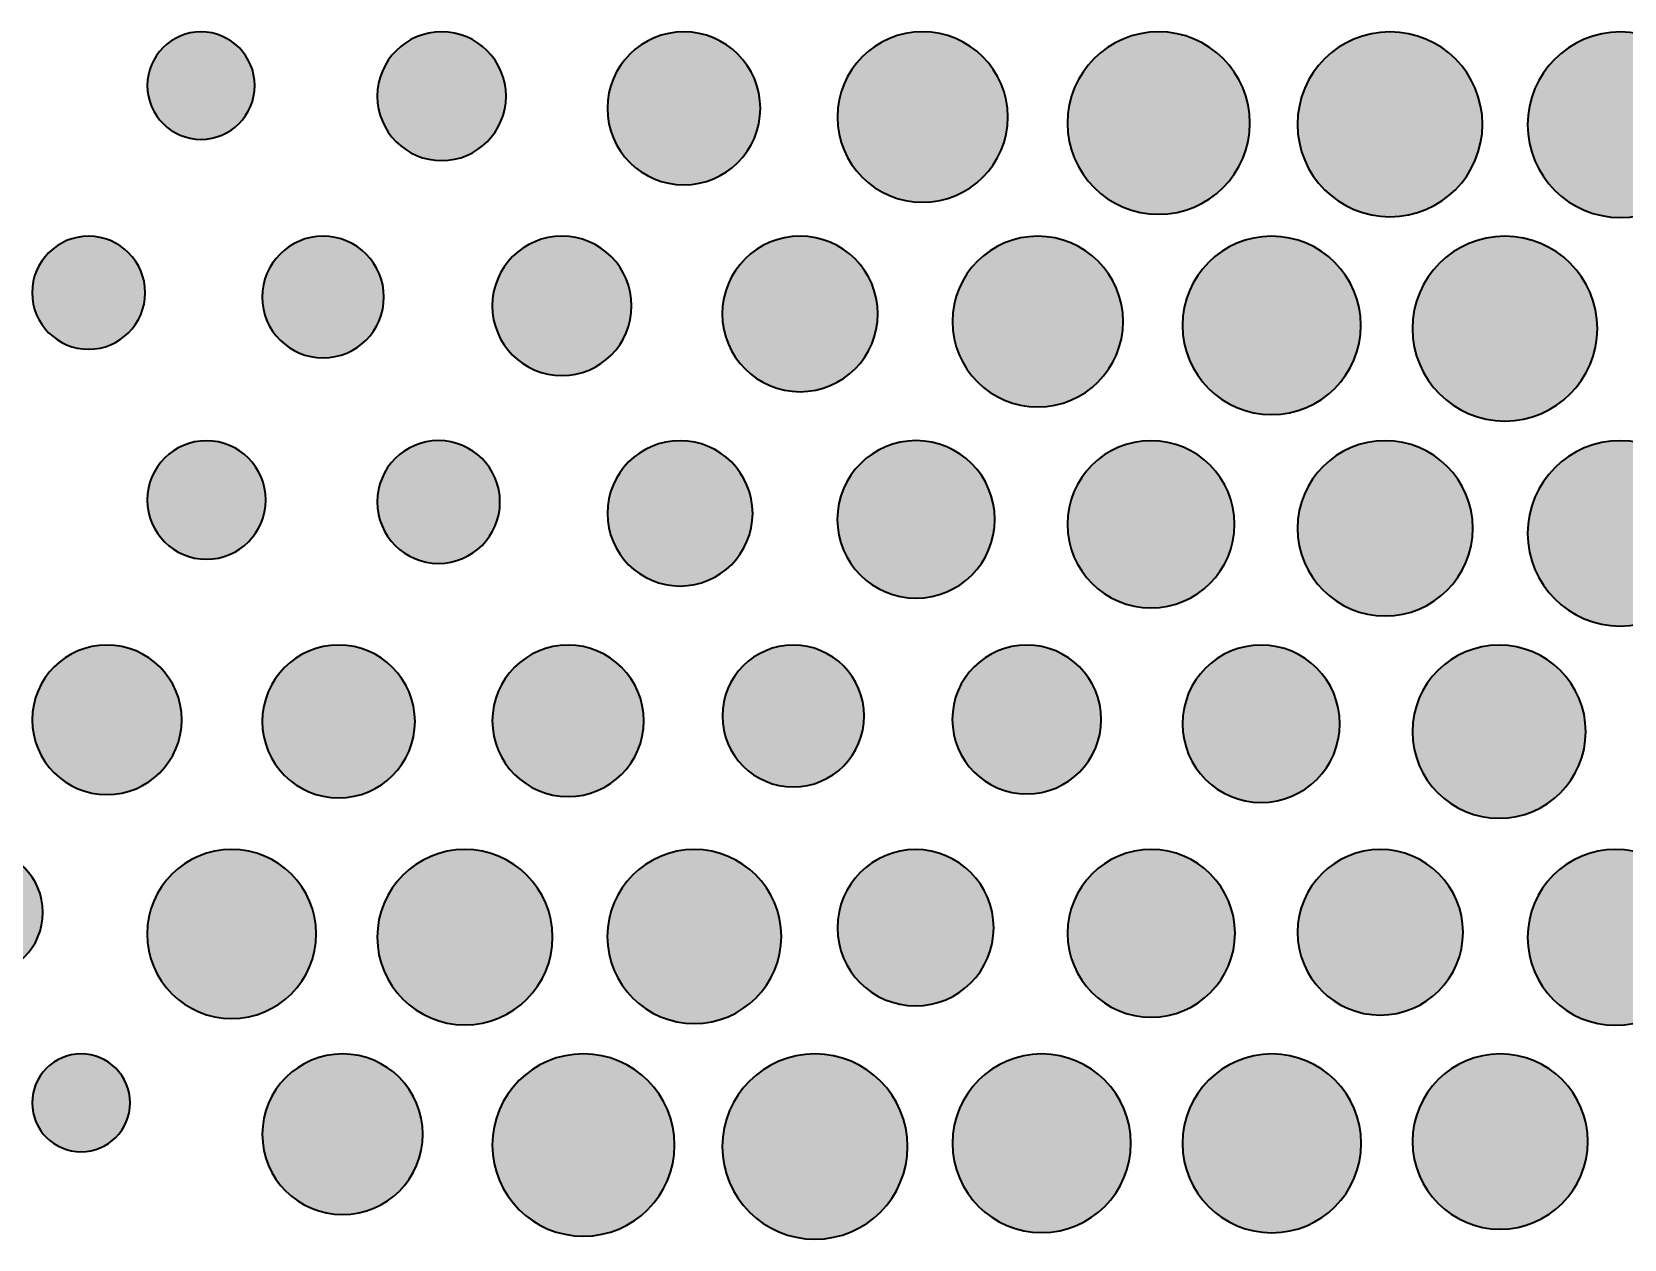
# Model space of a CAD drawing. Header units: inches. Extents: x 4.8 to 30.4, y 5.4 to 29.6.
# Drawn here: x 20.955 to 25.35, y 23.451 to 26.784 of the extents above; entities that cross this region are included whole.
import ezdxf

# ---------------------------------------------------------------- set-up
doc = ezdxf.new("R2010")
doc.units = ezdxf.units.IN
doc.header["$MEASUREMENT"] = 0
doc.layers.add('Layer 1', color=7, linetype='Continuous')

msp = doc.modelspace()

# ---------------------------------------------------------------- hatches: boundary and pattern name
at = {"layer": 'Layer 1'}
h = msp.add_hatch(color=7, dxfattribs=at)
h.dxf.hatch_style = 2
edge = h.paths.add_edge_path()
edge.add_spline(control_points=[(21.4222, 26.7843), (21.5041, 26.7843), (21.5706, 26.7179), (21.5706, 26.636), (21.5706, 26.5541), (21.5041, 26.4876), (21.4222, 26.4876), (21.3403, 26.4876), (21.2739, 26.5541), (21.2739, 26.636), (21.2739, 26.7179), (21.3403, 26.7843), (21.4222, 26.7843)], knot_values=[0, 0, 0, 0, 1, 1, 1, 2, 2, 2, 3, 3, 3, 4, 4, 4, 4], degree=3, periodic=1)
h = msp.add_hatch(color=7, dxfattribs=at)
h.dxf.hatch_style = 2
edge = h.paths.add_edge_path()
edge.add_spline(control_points=[(22.0865, 26.7844), (22.1846, 26.7844), (22.2641, 26.7048), (22.2641, 26.6067), (22.2641, 26.5086), (22.1846, 26.429), (22.0865, 26.429), (21.9884, 26.429), (21.9088, 26.5086), (21.9088, 26.6067), (21.9088, 26.7048), (21.9884, 26.7844), (22.0865, 26.7844)], knot_values=[0, 0, 0, 0, 1, 1, 1, 2, 2, 2, 3, 3, 3, 4, 4, 4, 4], degree=3, periodic=1)
h = msp.add_hatch(color=7, dxfattribs=at)
h.dxf.hatch_style = 2
edge = h.paths.add_edge_path()
edge.add_spline(control_points=[(22.755, 26.7844), (22.8716, 26.7844), (22.9662, 26.6899), (22.9662, 26.5732), (22.9662, 26.4565), (22.8716, 26.362), (22.755, 26.362), (22.6383, 26.362), (22.5438, 26.4565), (22.5438, 26.5732), (22.5438, 26.6899), (22.6383, 26.7844), (22.755, 26.7844)], knot_values=[0, 0, 0, 0, 1, 1, 1, 2, 2, 2, 3, 3, 3, 4, 4, 4, 4], degree=3, periodic=1)
h = msp.add_hatch(color=7, dxfattribs=at)
h.dxf.hatch_style = 2
edge = h.paths.add_edge_path()
edge.add_spline(control_points=[(23.414, 26.7845), (23.5439, 26.7845), (23.6493, 26.6791), (23.6493, 26.5492), (23.6493, 26.4193), (23.5439, 26.3139), (23.414, 26.3139), (23.284, 26.3139), (23.1787, 26.4193), (23.1787, 26.5492), (23.1787, 26.6791), (23.284, 26.7845), (23.414, 26.7845)], knot_values=[0, 0, 0, 0, 1, 1, 1, 2, 2, 2, 3, 3, 3, 4, 4, 4, 4], degree=3, periodic=1)
h = msp.add_hatch(color=7, dxfattribs=at)
h.dxf.hatch_style = 2
edge = h.paths.add_edge_path()
edge.add_spline(control_points=[(24.0656, 26.7844), (24.2046, 26.7844), (24.3173, 26.6717), (24.3173, 26.5326), (24.3173, 26.3935), (24.2046, 26.2808), (24.0656, 26.2808), (23.9265, 26.2808), (23.8138, 26.3935), (23.8138, 26.5326), (23.8138, 26.6717), (23.9265, 26.7844), (24.0656, 26.7844)], knot_values=[0, 0, 0, 0, 1, 1, 1, 2, 2, 2, 3, 3, 3, 4, 4, 4, 4], degree=3, periodic=1)
h = msp.add_hatch(color=7, dxfattribs=at)
h.dxf.hatch_style = 2
edge = h.paths.add_edge_path()
edge.add_spline(control_points=[(24.7041, 26.7844), (24.8451, 26.7844), (24.9594, 26.6701), (24.9594, 26.5291), (24.9594, 26.3881), (24.8451, 26.2738), (24.7041, 26.2738), (24.5631, 26.2738), (24.4487, 26.3881), (24.4487, 26.5291), (24.4487, 26.6701), (24.5631, 26.7844), (24.7041, 26.7844)], knot_values=[0, 0, 0, 0, 1, 1, 1, 2, 2, 2, 3, 3, 3, 4, 4, 4, 4], degree=3, periodic=1)
h = msp.add_hatch(color=7, dxfattribs=at)
h.dxf.hatch_style = 2
edge = h.paths.add_edge_path()
edge.add_spline(control_points=[(25.3402, 26.7844), (25.4817, 26.7844), (25.5965, 26.6696), (25.5965, 26.528), (25.5965, 26.3865), (25.4817, 26.2717), (25.3402, 26.2717), (25.1986, 26.2717), (25.0838, 26.3865), (25.0838, 26.528), (25.0838, 26.6696), (25.1986, 26.7844), (25.3402, 26.7844)], knot_values=[0, 0, 0, 0, 1, 1, 1, 2, 2, 2, 3, 3, 3, 4, 4, 4, 4], degree=3, periodic=1)
h = msp.add_hatch(color=7, dxfattribs=at)
h.dxf.hatch_style = 2
edge = h.paths.add_edge_path()
edge.add_spline(control_points=[(21.1121, 26.2202), (21.1983, 26.2202), (21.2682, 26.1503), (21.2682, 26.0641), (21.2682, 25.9779), (21.1983, 25.9081), (21.1121, 25.9081), (21.0259, 25.9081), (20.956, 25.9779), (20.956, 26.0641), (20.956, 26.1503), (21.0259, 26.2202), (21.1121, 26.2202)], knot_values=[0, 0, 0, 0, 1, 1, 1, 2, 2, 2, 3, 3, 3, 4, 4, 4, 4], degree=3, periodic=1)
h = msp.add_hatch(color=7, dxfattribs=at)
h.dxf.hatch_style = 2
edge = h.paths.add_edge_path()
edge.add_spline(control_points=[(21.7591, 26.2201), (21.8518, 26.2201), (21.9271, 26.1449), (21.9271, 26.0521), (21.9271, 25.9594), (21.8518, 25.8842), (21.7591, 25.8842), (21.6663, 25.8842), (21.5912, 25.9594), (21.5912, 26.0521), (21.5912, 26.1449), (21.6663, 26.2201), (21.7591, 26.2201)], knot_values=[0, 0, 0, 0, 1, 1, 1, 2, 2, 2, 3, 3, 3, 4, 4, 4, 4], degree=3, periodic=1)
h = msp.add_hatch(color=7, dxfattribs=at)
h.dxf.hatch_style = 2
edge = h.paths.add_edge_path()
edge.add_spline(control_points=[(22.4185, 26.2202), (22.5247, 26.2202), (22.6109, 26.134), (22.6109, 26.0278), (22.6109, 25.9216), (22.5247, 25.8354), (22.4185, 25.8354), (22.3122, 25.8354), (22.2261, 25.9216), (22.2261, 26.0278), (22.2261, 26.134), (22.3122, 26.2202), (22.4185, 26.2202)], knot_values=[0, 0, 0, 0, 1, 1, 1, 2, 2, 2, 3, 3, 3, 4, 4, 4, 4], degree=3, periodic=1)
h = msp.add_hatch(color=7, dxfattribs=at)
h.dxf.hatch_style = 2
edge = h.paths.add_edge_path()
edge.add_spline(control_points=[(23.0757, 26.2202), (23.1942, 26.2202), (23.2904, 26.1241), (23.2904, 26.0056), (23.2904, 25.887), (23.1942, 25.7909), (23.0757, 25.7909), (22.9572, 25.7909), (22.861, 25.887), (22.861, 26.0056), (22.861, 26.1241), (22.9572, 26.2202), (23.0757, 26.2202)], knot_values=[0, 0, 0, 0, 1, 1, 1, 2, 2, 2, 3, 3, 3, 4, 4, 4, 4], degree=3, periodic=1)
h = msp.add_hatch(color=7, dxfattribs=at)
h.dxf.hatch_style = 2
edge = h.paths.add_edge_path()
edge.add_spline(control_points=[(23.7318, 26.22), (23.862, 26.22), (23.9675, 26.1145), (23.9675, 25.9844), (23.9675, 25.8543), (23.862, 25.7488), (23.7318, 25.7488), (23.6017, 25.7488), (23.4962, 25.8543), (23.4962, 25.9844), (23.4962, 26.1145), (23.6017, 26.22), (23.7318, 26.22)], knot_values=[0, 0, 0, 0, 1, 1, 1, 2, 2, 2, 3, 3, 3, 4, 4, 4, 4], degree=3, periodic=1)
h = msp.add_hatch(color=7, dxfattribs=at)
h.dxf.hatch_style = 2
edge = h.paths.add_edge_path()
edge.add_spline(control_points=[(24.3774, 26.2201), (24.5134, 26.2201), (24.6237, 26.1098), (24.6237, 25.9738), (24.6237, 25.8378), (24.5134, 25.7275), (24.3774, 25.7275), (24.2414, 25.7275), (24.1312, 25.8378), (24.1312, 25.9738), (24.1312, 26.1098), (24.2414, 26.2201), (24.3774, 26.2201)], knot_values=[0, 0, 0, 0, 1, 1, 1, 2, 2, 2, 3, 3, 3, 4, 4, 4, 4], degree=3, periodic=1)
h = msp.add_hatch(color=7, dxfattribs=at)
h.dxf.hatch_style = 2
edge = h.paths.add_edge_path()
edge.add_spline(control_points=[(25.0212, 26.2202), (25.1622, 26.2202), (25.2765, 26.106), (25.2765, 25.965), (25.2765, 25.8241), (25.1622, 25.7098), (25.0212, 25.7098), (24.8803, 25.7098), (24.766, 25.8241), (24.766, 25.965), (24.766, 26.106), (24.8803, 26.2202), (25.0212, 26.2202)], knot_values=[0, 0, 0, 0, 1, 1, 1, 2, 2, 2, 3, 3, 3, 4, 4, 4, 4], degree=3, periodic=1)
h = msp.add_hatch(color=7, dxfattribs=at)
h.dxf.hatch_style = 2
edge = h.paths.add_edge_path()
edge.add_spline(control_points=[(21.4374, 25.6555), (21.5277, 25.6555), (21.601, 25.5823), (21.601, 25.4919), (21.601, 25.4016), (21.5277, 25.3283), (21.4374, 25.3283), (21.3471, 25.3283), (21.2737, 25.4016), (21.2737, 25.4919), (21.2737, 25.5823), (21.3471, 25.6555), (21.4374, 25.6555)], knot_values=[0, 0, 0, 0, 1, 1, 1, 2, 2, 2, 3, 3, 3, 4, 4, 4, 4], degree=3, periodic=1)
h = msp.add_hatch(color=7, dxfattribs=at)
h.dxf.hatch_style = 2
edge = h.paths.add_edge_path()
edge.add_spline(control_points=[(22.078, 25.6558), (22.1717, 25.6558), (22.2475, 25.5799), (22.2475, 25.4863), (22.2475, 25.3927), (22.1717, 25.3168), (22.078, 25.3168), (21.9844, 25.3168), (21.9085, 25.3927), (21.9085, 25.4863), (21.9085, 25.5799), (21.9844, 25.6558), (22.078, 25.6558)], knot_values=[0, 0, 0, 0, 1, 1, 1, 2, 2, 2, 3, 3, 3, 4, 4, 4, 4], degree=3, periodic=1)
h = msp.add_hatch(color=7, dxfattribs=at)
h.dxf.hatch_style = 2
edge = h.paths.add_edge_path()
edge.add_spline(control_points=[(22.7445, 25.6555), (22.8552, 25.6555), (22.945, 25.5657), (22.945, 25.4549), (22.945, 25.3441), (22.8552, 25.2543), (22.7445, 25.2543), (22.6337, 25.2543), (22.5438, 25.3441), (22.5438, 25.4549), (22.5438, 25.5657), (22.6337, 25.6555), (22.7445, 25.6555)], knot_values=[0, 0, 0, 0, 1, 1, 1, 2, 2, 2, 3, 3, 3, 4, 4, 4, 4], degree=3, periodic=1)
h = msp.add_hatch(color=7, dxfattribs=at)
h.dxf.hatch_style = 2
edge = h.paths.add_edge_path()
edge.add_spline(control_points=[(23.396, 25.6558), (23.5161, 25.6558), (23.6134, 25.5584), (23.6134, 25.4383), (23.6134, 25.3182), (23.5161, 25.2208), (23.396, 25.2208), (23.2759, 25.2208), (23.1785, 25.3182), (23.1785, 25.4383), (23.1785, 25.5584), (23.2759, 25.6558), (23.396, 25.6558)], knot_values=[0, 0, 0, 0, 1, 1, 1, 2, 2, 2, 3, 3, 3, 4, 4, 4, 4], degree=3, periodic=1)
h = msp.add_hatch(color=7, dxfattribs=at)
h.dxf.hatch_style = 2
edge = h.paths.add_edge_path()
edge.add_spline(control_points=[(24.0444, 25.6556), (24.1718, 25.6556), (24.2751, 25.5523), (24.2751, 25.4249), (24.2751, 25.2975), (24.1718, 25.1942), (24.0444, 25.1942), (23.917, 25.1942), (23.8137, 25.2975), (23.8137, 25.4249), (23.8137, 25.5523), (23.917, 25.6556), (24.0444, 25.6556)], knot_values=[0, 0, 0, 0, 1, 1, 1, 2, 2, 2, 3, 3, 3, 4, 4, 4, 4], degree=3, periodic=1)
h = msp.add_hatch(color=7, dxfattribs=at)
h.dxf.hatch_style = 2
edge = h.paths.add_edge_path()
edge.add_spline(control_points=[(24.6907, 25.6556), (24.8244, 25.6556), (24.9327, 25.5473), (24.9327, 25.4136), (24.9327, 25.28), (24.8244, 25.1716), (24.6907, 25.1716), (24.5571, 25.1716), (24.4487, 25.28), (24.4487, 25.4136), (24.4487, 25.5473), (24.5571, 25.6556), (24.6907, 25.6556)], knot_values=[0, 0, 0, 0, 1, 1, 1, 2, 2, 2, 3, 3, 3, 4, 4, 4, 4], degree=3, periodic=1)
h = msp.add_hatch(color=7, dxfattribs=at)
h.dxf.hatch_style = 2
edge = h.paths.add_edge_path()
edge.add_spline(control_points=[(25.3398, 25.6555), (25.4812, 25.6555), (25.5958, 25.5409), (25.5958, 25.3995), (25.5958, 25.2581), (25.4812, 25.1435), (25.3398, 25.1435), (25.1984, 25.1435), (25.0838, 25.2581), (25.0838, 25.3995), (25.0838, 25.5409), (25.1984, 25.6555), (25.3398, 25.6555)], knot_values=[0, 0, 0, 0, 1, 1, 1, 2, 2, 2, 3, 3, 3, 4, 4, 4, 4], degree=3, periodic=1)
h = msp.add_hatch(color=7, dxfattribs=at)
h.dxf.hatch_style = 2
edge = h.paths.add_edge_path()
edge.add_spline(control_points=[(21.1625, 25.0912), (21.2766, 25.0912), (21.369, 24.9988), (21.369, 24.8848), (21.369, 24.7708), (21.2766, 24.6784), (21.1625, 24.6784), (21.0486, 24.6784), (20.9562, 24.7708), (20.9562, 24.8848), (20.9562, 24.9988), (21.0486, 25.0912), (21.1625, 25.0912)], knot_values=[0, 0, 0, 0, 1, 1, 1, 2, 2, 2, 3, 3, 3, 4, 4, 4, 4], degree=3, periodic=1)
h = msp.add_hatch(color=7, dxfattribs=at)
h.dxf.hatch_style = 2
edge = h.paths.add_edge_path()
edge.add_spline(control_points=[(21.8021, 25.0911), (21.9186, 25.0911), (22.013, 24.9967), (22.013, 24.8802), (22.013, 24.7637), (21.9186, 24.6693), (21.8021, 24.6693), (21.6857, 24.6693), (21.5913, 24.7637), (21.5913, 24.8802), (21.5913, 24.9967), (21.6857, 25.0911), (21.8021, 25.0911)], knot_values=[0, 0, 0, 0, 1, 1, 1, 2, 2, 2, 3, 3, 3, 4, 4, 4, 4], degree=3, periodic=1)
h = msp.add_hatch(color=7, dxfattribs=at)
h.dxf.hatch_style = 2
edge = h.paths.add_edge_path()
edge.add_spline(control_points=[(22.4354, 25.0911), (22.5509, 25.0911), (22.6445, 24.9975), (22.6445, 24.882), (22.6445, 24.7665), (22.5509, 24.6728), (22.4354, 24.6728), (22.3199, 24.6728), (22.2262, 24.7665), (22.2262, 24.882), (22.2262, 24.9975), (22.3199, 25.0911), (22.4354, 25.0911)], knot_values=[0, 0, 0, 0, 1, 1, 1, 2, 2, 2, 3, 3, 3, 4, 4, 4, 4], degree=3, periodic=1)
h = msp.add_hatch(color=7, dxfattribs=at)
h.dxf.hatch_style = 2
edge = h.paths.add_edge_path()
edge.add_spline(control_points=[(23.057, 25.091), (23.165, 25.091), (23.2526, 25.0035), (23.2526, 24.8954), (23.2526, 24.7873), (23.165, 24.6997), (23.057, 24.6997), (22.949, 24.6997), (22.8613, 24.7873), (22.8613, 24.8954), (22.8613, 25.0035), (22.949, 25.091), (23.057, 25.091)], knot_values=[0, 0, 0, 0, 1, 1, 1, 2, 2, 2, 3, 3, 3, 4, 4, 4, 4], degree=3, periodic=1)
h = msp.add_hatch(color=7, dxfattribs=at)
h.dxf.hatch_style = 2
edge = h.paths.add_edge_path()
edge.add_spline(control_points=[(23.7015, 25.0913), (23.815, 25.0913), (23.907, 24.9993), (23.907, 24.8859), (23.907, 24.7724), (23.815, 24.6804), (23.7015, 24.6804), (23.588, 24.6804), (23.496, 24.7724), (23.496, 24.8859), (23.496, 24.9993), (23.588, 25.0913), (23.7015, 25.0913)], knot_values=[0, 0, 0, 0, 1, 1, 1, 2, 2, 2, 3, 3, 3, 4, 4, 4, 4], degree=3, periodic=1)
h = msp.add_hatch(color=7, dxfattribs=at)
h.dxf.hatch_style = 2
edge = h.paths.add_edge_path()
edge.add_spline(control_points=[(24.3485, 25.0911), (24.4684, 25.0911), (24.5657, 24.9938), (24.5657, 24.8738), (24.5657, 24.7539), (24.4684, 24.6567), (24.3485, 24.6567), (24.2285, 24.6567), (24.1313, 24.7539), (24.1313, 24.8738), (24.1313, 24.9938), (24.2285, 25.0911), (24.3485, 25.0911)], knot_values=[0, 0, 0, 0, 1, 1, 1, 2, 2, 2, 3, 3, 3, 4, 4, 4, 4], degree=3, periodic=1)
h = msp.add_hatch(color=7, dxfattribs=at)
h.dxf.hatch_style = 2
edge = h.paths.add_edge_path()
edge.add_spline(control_points=[(25.0054, 25.0911), (25.1374, 25.0911), (25.2445, 24.9841), (25.2445, 24.852), (25.2445, 24.7199), (25.1374, 24.6129), (25.0054, 24.6129), (24.8733, 24.6129), (24.7662, 24.7199), (24.7662, 24.852), (24.7662, 24.9841), (24.8733, 25.0911), (25.0054, 25.0911)], knot_values=[0, 0, 0, 0, 1, 1, 1, 2, 2, 2, 3, 3, 3, 4, 4, 4, 4], degree=3, periodic=1)
h = msp.add_hatch(color=7, dxfattribs=at)
h.dxf.hatch_style = 2
edge = h.paths.add_edge_path()
edge.add_spline(control_points=[(20.8122, 24.5269), (20.9082, 24.5269), (20.9859, 24.4491), (20.9859, 24.3532), (20.9859, 24.2572), (20.9082, 24.1795), (20.8122, 24.1795), (20.7163, 24.1795), (20.6385, 24.2572), (20.6385, 24.3532), (20.6385, 24.4491), (20.7163, 24.5269), (20.8122, 24.5269)], knot_values=[0, 0, 0, 0, 1, 1, 1, 2, 2, 2, 3, 3, 3, 4, 4, 4, 4], degree=3, periodic=1)
h = msp.add_hatch(color=7, dxfattribs=at)
h.dxf.hatch_style = 2
edge = h.paths.add_edge_path()
edge.add_spline(control_points=[(21.5069, 24.5269), (21.6358, 24.5269), (21.7402, 24.4224), (21.7402, 24.2936), (21.7402, 24.1647), (21.6358, 24.0602), (21.5069, 24.0602), (21.378, 24.0602), (21.2735, 24.1647), (21.2735, 24.2936), (21.2735, 24.4224), (21.378, 24.5269), (21.5069, 24.5269)], knot_values=[0, 0, 0, 0, 1, 1, 1, 2, 2, 2, 3, 3, 3, 4, 4, 4, 4], degree=3, periodic=1)
h = msp.add_hatch(color=7, dxfattribs=at)
h.dxf.hatch_style = 2
edge = h.paths.add_edge_path()
edge.add_spline(control_points=[(22.1507, 24.5268), (22.2844, 24.5268), (22.3928, 24.4184), (22.3928, 24.2847), (22.3928, 24.151), (22.2844, 24.0426), (22.1507, 24.0426), (22.017, 24.0426), (21.9086, 24.151), (21.9086, 24.2847), (21.9086, 24.4184), (22.017, 24.5268), (22.1507, 24.5268)], knot_values=[0, 0, 0, 0, 1, 1, 1, 2, 2, 2, 3, 3, 3, 4, 4, 4, 4], degree=3, periodic=1)
h = msp.add_hatch(color=7, dxfattribs=at)
h.dxf.hatch_style = 2
edge = h.paths.add_edge_path()
edge.add_spline(control_points=[(22.7839, 24.5267), (22.9166, 24.5267), (23.0242, 24.4192), (23.0242, 24.2865), (23.0242, 24.1538), (22.9166, 24.0463), (22.7839, 24.0463), (22.6512, 24.0463), (22.5437, 24.1538), (22.5437, 24.2865), (22.5437, 24.4192), (22.6512, 24.5267), (22.7839, 24.5267)], knot_values=[0, 0, 0, 0, 1, 1, 1, 2, 2, 2, 3, 3, 3, 4, 4, 4, 4], degree=3, periodic=1)
h = msp.add_hatch(color=7, dxfattribs=at)
h.dxf.hatch_style = 2
edge = h.paths.add_edge_path()
edge.add_spline(control_points=[(23.3946, 24.5265), (23.5137, 24.5265), (23.6103, 24.43), (23.6103, 24.3108), (23.6103, 24.1917), (23.5137, 24.0951), (23.3946, 24.0951), (23.2755, 24.0951), (23.1789, 24.1917), (23.1789, 24.3108), (23.1789, 24.43), (23.2755, 24.5265), (23.3946, 24.5265)], knot_values=[0, 0, 0, 0, 1, 1, 1, 2, 2, 2, 3, 3, 3, 4, 4, 4, 4], degree=3, periodic=1)
h = msp.add_hatch(color=7, dxfattribs=at)
h.dxf.hatch_style = 2
edge = h.paths.add_edge_path()
edge.add_spline(control_points=[(24.0451, 24.5267), (24.1729, 24.5267), (24.2765, 24.4231), (24.2765, 24.2953), (24.2765, 24.1675), (24.1729, 24.0639), (24.0451, 24.0639), (23.9173, 24.0639), (23.8137, 24.1675), (23.8137, 24.2953), (23.8137, 24.4231), (23.9173, 24.5267), (24.0451, 24.5267)], knot_values=[0, 0, 0, 0, 1, 1, 1, 2, 2, 2, 3, 3, 3, 4, 4, 4, 4], degree=3, periodic=1)
h = msp.add_hatch(color=7, dxfattribs=at)
h.dxf.hatch_style = 2
edge = h.paths.add_edge_path()
edge.add_spline(control_points=[(24.6773, 24.5266), (24.8034, 24.5266), (24.9058, 24.4243), (24.9058, 24.2981), (24.9058, 24.1719), (24.8034, 24.0697), (24.6773, 24.0697), (24.5511, 24.0697), (24.4488, 24.1719), (24.4488, 24.2981), (24.4488, 24.4243), (24.5511, 24.5266), (24.6773, 24.5266)], knot_values=[0, 0, 0, 0, 1, 1, 1, 2, 2, 2, 3, 3, 3, 4, 4, 4, 4], degree=3, periodic=1)
h = msp.add_hatch(color=7, dxfattribs=at)
h.dxf.hatch_style = 2
edge = h.paths.add_edge_path()
edge.add_spline(control_points=[(25.3264, 24.5267), (25.4604, 24.5267), (25.569, 24.418), (25.569, 24.284), (25.569, 24.15), (25.4604, 24.0414), (25.3264, 24.0414), (25.1924, 24.0414), (25.0838, 24.15), (25.0838, 24.284), (25.0838, 24.418), (25.1924, 24.5267), (25.3264, 24.5267)], knot_values=[0, 0, 0, 0, 1, 1, 1, 2, 2, 2, 3, 3, 3, 4, 4, 4, 4], degree=3, periodic=1)
h = msp.add_hatch(color=7, dxfattribs=at)
h.dxf.hatch_style = 2
edge = h.paths.add_edge_path()
edge.add_spline(control_points=[(21.0913, 23.9623), (21.166, 23.9623), (21.2265, 23.9018), (21.2265, 23.8272), (21.2265, 23.7525), (21.166, 23.692), (21.0913, 23.692), (21.0167, 23.692), (20.9561, 23.7525), (20.9561, 23.8272), (20.9561, 23.9018), (21.0167, 23.9623), (21.0913, 23.9623)], knot_values=[0, 0, 0, 0, 1, 1, 1, 2, 2, 2, 3, 3, 3, 4, 4, 4, 4], degree=3, periodic=1)
h = msp.add_hatch(color=7, dxfattribs=at)
h.dxf.hatch_style = 2
edge = h.paths.add_edge_path()
edge.add_spline(control_points=[(21.8131, 23.9621), (21.9355, 23.9621), (22.0348, 23.8629), (22.0348, 23.7404), (22.0348, 23.6179), (21.9355, 23.5187), (21.8131, 23.5187), (21.6906, 23.5187), (21.5913, 23.6179), (21.5913, 23.7404), (21.5913, 23.8629), (21.6906, 23.9621), (21.8131, 23.9621)], knot_values=[0, 0, 0, 0, 1, 1, 1, 2, 2, 2, 3, 3, 3, 4, 4, 4, 4], degree=3, periodic=1)
h = msp.add_hatch(color=7, dxfattribs=at)
h.dxf.hatch_style = 2
edge = h.paths.add_edge_path()
edge.add_spline(control_points=[(22.4777, 23.9624), (22.6167, 23.9624), (22.7294, 23.8497), (22.7294, 23.7107), (22.7294, 23.5718), (22.6167, 23.4591), (22.4777, 23.4591), (22.3388, 23.4591), (22.2261, 23.5718), (22.2261, 23.7107), (22.2261, 23.8497), (22.3388, 23.9624), (22.4777, 23.9624)], knot_values=[0, 0, 0, 0, 1, 1, 1, 2, 2, 2, 3, 3, 3, 4, 4, 4, 4], degree=3, periodic=1)
h = msp.add_hatch(color=7, dxfattribs=at)
h.dxf.hatch_style = 2
edge = h.paths.add_edge_path()
edge.add_spline(control_points=[(23.1169, 23.9622), (23.2582, 23.9622), (23.3726, 23.8477), (23.3726, 23.7065), (23.3726, 23.5653), (23.2582, 23.4508), (23.1169, 23.4508), (22.9758, 23.4508), (22.8612, 23.5653), (22.8612, 23.7065), (22.8612, 23.8477), (22.9758, 23.9622), (23.1169, 23.9622)], knot_values=[0, 0, 0, 0, 1, 1, 1, 2, 2, 2, 3, 3, 3, 4, 4, 4, 4], degree=3, periodic=1)
h = msp.add_hatch(color=7, dxfattribs=at)
h.dxf.hatch_style = 2
edge = h.paths.add_edge_path()
edge.add_spline(control_points=[(23.7428, 23.9621), (23.8789, 23.9621), (23.9892, 23.8518), (23.9892, 23.7157), (23.9892, 23.5796), (23.8789, 23.4692), (23.7428, 23.4692), (23.6067, 23.4692), (23.4963, 23.5796), (23.4963, 23.7157), (23.4963, 23.8518), (23.6067, 23.9621), (23.7428, 23.9621)], knot_values=[0, 0, 0, 0, 1, 1, 1, 2, 2, 2, 3, 3, 3, 4, 4, 4, 4], degree=3, periodic=1)
h = msp.add_hatch(color=7, dxfattribs=at)
h.dxf.hatch_style = 2
edge = h.paths.add_edge_path()
edge.add_spline(control_points=[(24.3781, 23.9621), (24.5145, 23.9621), (24.6249, 23.8517), (24.6249, 23.7153), (24.6249, 23.579), (24.5145, 23.4685), (24.3781, 23.4685), (24.2418, 23.4685), (24.1313, 23.579), (24.1313, 23.7153), (24.1313, 23.8517), (24.2418, 23.9621), (24.3781, 23.9621)], knot_values=[0, 0, 0, 0, 1, 1, 1, 2, 2, 2, 3, 3, 3, 4, 4, 4, 4], degree=3, periodic=1)
h = msp.add_hatch(color=7, dxfattribs=at)
h.dxf.hatch_style = 2
edge = h.paths.add_edge_path()
edge.add_spline(control_points=[(25.0082, 23.9623), (25.1418, 23.9623), (25.2502, 23.8539), (25.2502, 23.7203), (25.2502, 23.5866), (25.1418, 23.4783), (25.0082, 23.4783), (24.8746, 23.4783), (24.7662, 23.5866), (24.7662, 23.7203), (24.7662, 23.8539), (24.8746, 23.9623), (25.0082, 23.9623)], knot_values=[0, 0, 0, 0, 1, 1, 1, 2, 2, 2, 3, 3, 3, 4, 4, 4, 4], degree=3, periodic=1)

# ---------------------------------------------------------------- linework, layer by layer
at = {"layer": 'Layer 1', "color": 7, "lineweight": 35}
for points in [[(21.4222, 26.7843), (21.5041, 26.7843), (21.5706, 26.7179), (21.5706, 26.636), (21.5706, 26.5541), (21.5041, 26.4876), (21.4222, 26.4876), (21.3403, 26.4876), (21.2739, 26.5541), (21.2739, 26.636), (21.2739, 26.7179), (21.3403, 26.7843), (21.4222, 26.7843)], [(22.0865, 26.7844), (22.1846, 26.7844), (22.2641, 26.7048), (22.2641, 26.6067), (22.2641, 26.5086), (22.1846, 26.429), (22.0865, 26.429), (21.9884, 26.429), (21.9088, 26.5086), (21.9088, 26.6067), (21.9088, 26.7048), (21.9884, 26.7844), (22.0865, 26.7844)], [(22.755, 26.7844), (22.8716, 26.7844), (22.9662, 26.6899), (22.9662, 26.5732), (22.9662, 26.4565), (22.8716, 26.362), (22.755, 26.362), (22.6383, 26.362), (22.5438, 26.4565), (22.5438, 26.5732), (22.5438, 26.6899), (22.6383, 26.7844), (22.755, 26.7844)], [(23.414, 26.7845), (23.5439, 26.7845), (23.6493, 26.6791), (23.6493, 26.5492), (23.6493, 26.4193), (23.5439, 26.3139), (23.414, 26.3139), (23.284, 26.3139), (23.1787, 26.4193), (23.1787, 26.5492), (23.1787, 26.6791), (23.284, 26.7845), (23.414, 26.7845)], [(24.0656, 26.7844), (24.2046, 26.7844), (24.3173, 26.6717), (24.3173, 26.5326), (24.3173, 26.3935), (24.2046, 26.2808), (24.0656, 26.2808), (23.9265, 26.2808), (23.8138, 26.3935), (23.8138, 26.5326), (23.8138, 26.6717), (23.9265, 26.7844), (24.0656, 26.7844)], [(24.7041, 26.7844), (24.8451, 26.7844), (24.9594, 26.6701), (24.9594, 26.5291), (24.9594, 26.3881), (24.8451, 26.2738), (24.7041, 26.2738), (24.5631, 26.2738), (24.4487, 26.3881), (24.4487, 26.5291), (24.4487, 26.6701), (24.5631, 26.7844), (24.7041, 26.7844)], [(25.3402, 26.7844), (25.4817, 26.7844), (25.5965, 26.6696), (25.5965, 26.528), (25.5965, 26.3865), (25.4817, 26.2717), (25.3402, 26.2717), (25.1986, 26.2717), (25.0838, 26.3865), (25.0838, 26.528), (25.0838, 26.6696), (25.1986, 26.7844), (25.3402, 26.7844)], [(21.1121, 26.2202), (21.1983, 26.2202), (21.2682, 26.1503), (21.2682, 26.0641), (21.2682, 25.9779), (21.1983, 25.9081), (21.1121, 25.9081), (21.0259, 25.9081), (20.956, 25.9779), (20.956, 26.0641), (20.956, 26.1503), (21.0259, 26.2202), (21.1121, 26.2202)], [(21.7591, 26.2201), (21.8518, 26.2201), (21.9271, 26.1449), (21.9271, 26.0521), (21.9271, 25.9594), (21.8518, 25.8842), (21.7591, 25.8842), (21.6663, 25.8842), (21.5912, 25.9594), (21.5912, 26.0521), (21.5912, 26.1449), (21.6663, 26.2201), (21.7591, 26.2201)], [(22.4185, 26.2202), (22.5247, 26.2202), (22.6109, 26.134), (22.6109, 26.0278), (22.6109, 25.9216), (22.5247, 25.8354), (22.4185, 25.8354), (22.3122, 25.8354), (22.2261, 25.9216), (22.2261, 26.0278), (22.2261, 26.134), (22.3122, 26.2202), (22.4185, 26.2202)], [(23.0757, 26.2202), (23.1942, 26.2202), (23.2904, 26.1241), (23.2904, 26.0056), (23.2904, 25.887), (23.1942, 25.7909), (23.0757, 25.7909), (22.9572, 25.7909), (22.861, 25.887), (22.861, 26.0056), (22.861, 26.1241), (22.9572, 26.2202), (23.0757, 26.2202)], [(23.7318, 26.22), (23.862, 26.22), (23.9675, 26.1145), (23.9675, 25.9844), (23.9675, 25.8543), (23.862, 25.7488), (23.7318, 25.7488), (23.6017, 25.7488), (23.4962, 25.8543), (23.4962, 25.9844), (23.4962, 26.1145), (23.6017, 26.22), (23.7318, 26.22)], [(24.3774, 26.2201), (24.5134, 26.2201), (24.6237, 26.1098), (24.6237, 25.9738), (24.6237, 25.8378), (24.5134, 25.7275), (24.3774, 25.7275), (24.2414, 25.7275), (24.1312, 25.8378), (24.1312, 25.9738), (24.1312, 26.1098), (24.2414, 26.2201), (24.3774, 26.2201)], [(25.0212, 26.2202), (25.1622, 26.2202), (25.2765, 26.106), (25.2765, 25.965), (25.2765, 25.8241), (25.1622, 25.7098), (25.0212, 25.7098), (24.8803, 25.7098), (24.766, 25.8241), (24.766, 25.965), (24.766, 26.106), (24.8803, 26.2202), (25.0212, 26.2202)], [(21.4374, 25.6555), (21.5277, 25.6555), (21.601, 25.5823), (21.601, 25.4919), (21.601, 25.4016), (21.5277, 25.3283), (21.4374, 25.3283), (21.3471, 25.3283), (21.2737, 25.4016), (21.2737, 25.4919), (21.2737, 25.5823), (21.3471, 25.6555), (21.4374, 25.6555)], [(22.078, 25.6558), (22.1717, 25.6558), (22.2475, 25.5799), (22.2475, 25.4863), (22.2475, 25.3927), (22.1717, 25.3168), (22.078, 25.3168), (21.9844, 25.3168), (21.9085, 25.3927), (21.9085, 25.4863), (21.9085, 25.5799), (21.9844, 25.6558), (22.078, 25.6558)], [(22.7445, 25.6555), (22.8552, 25.6555), (22.945, 25.5657), (22.945, 25.4549), (22.945, 25.3441), (22.8552, 25.2543), (22.7445, 25.2543), (22.6337, 25.2543), (22.5438, 25.3441), (22.5438, 25.4549), (22.5438, 25.5657), (22.6337, 25.6555), (22.7445, 25.6555)], [(23.396, 25.6558), (23.5161, 25.6558), (23.6134, 25.5584), (23.6134, 25.4383), (23.6134, 25.3182), (23.5161, 25.2208), (23.396, 25.2208), (23.2759, 25.2208), (23.1785, 25.3182), (23.1785, 25.4383), (23.1785, 25.5584), (23.2759, 25.6558), (23.396, 25.6558)], [(24.0444, 25.6556), (24.1718, 25.6556), (24.2751, 25.5523), (24.2751, 25.4249), (24.2751, 25.2975), (24.1718, 25.1942), (24.0444, 25.1942), (23.917, 25.1942), (23.8137, 25.2975), (23.8137, 25.4249), (23.8137, 25.5523), (23.917, 25.6556), (24.0444, 25.6556)], [(24.6907, 25.6556), (24.8244, 25.6556), (24.9327, 25.5473), (24.9327, 25.4136), (24.9327, 25.28), (24.8244, 25.1716), (24.6907, 25.1716), (24.5571, 25.1716), (24.4487, 25.28), (24.4487, 25.4136), (24.4487, 25.5473), (24.5571, 25.6556), (24.6907, 25.6556)], [(25.3398, 25.6555), (25.4812, 25.6555), (25.5958, 25.5409), (25.5958, 25.3995), (25.5958, 25.2581), (25.4812, 25.1435), (25.3398, 25.1435), (25.1984, 25.1435), (25.0838, 25.2581), (25.0838, 25.3995), (25.0838, 25.5409), (25.1984, 25.6555), (25.3398, 25.6555)], [(21.1625, 25.0912), (21.2766, 25.0912), (21.369, 24.9988), (21.369, 24.8848), (21.369, 24.7708), (21.2766, 24.6784), (21.1625, 24.6784), (21.0486, 24.6784), (20.9562, 24.7708), (20.9562, 24.8848), (20.9562, 24.9988), (21.0486, 25.0912), (21.1625, 25.0912)], [(21.8021, 25.0911), (21.9186, 25.0911), (22.013, 24.9967), (22.013, 24.8802), (22.013, 24.7637), (21.9186, 24.6693), (21.8021, 24.6693), (21.6857, 24.6693), (21.5913, 24.7637), (21.5913, 24.8802), (21.5913, 24.9967), (21.6857, 25.0911), (21.8021, 25.0911)], [(22.4354, 25.0911), (22.5509, 25.0911), (22.6445, 24.9975), (22.6445, 24.882), (22.6445, 24.7665), (22.5509, 24.6728), (22.4354, 24.6728), (22.3199, 24.6728), (22.2262, 24.7665), (22.2262, 24.882), (22.2262, 24.9975), (22.3199, 25.0911), (22.4354, 25.0911)], [(23.057, 25.091), (23.165, 25.091), (23.2526, 25.0035), (23.2526, 24.8954), (23.2526, 24.7873), (23.165, 24.6997), (23.057, 24.6997), (22.949, 24.6997), (22.8613, 24.7873), (22.8613, 24.8954), (22.8613, 25.0035), (22.949, 25.091), (23.057, 25.091)], [(23.7015, 25.0913), (23.815, 25.0913), (23.907, 24.9993), (23.907, 24.8859), (23.907, 24.7724), (23.815, 24.6804), (23.7015, 24.6804), (23.588, 24.6804), (23.496, 24.7724), (23.496, 24.8859), (23.496, 24.9993), (23.588, 25.0913), (23.7015, 25.0913)], [(24.3485, 25.0911), (24.4684, 25.0911), (24.5657, 24.9938), (24.5657, 24.8738), (24.5657, 24.7539), (24.4684, 24.6567), (24.3485, 24.6567), (24.2285, 24.6567), (24.1313, 24.7539), (24.1313, 24.8738), (24.1313, 24.9938), (24.2285, 25.0911), (24.3485, 25.0911)], [(25.0054, 25.0911), (25.1374, 25.0911), (25.2445, 24.9841), (25.2445, 24.852), (25.2445, 24.7199), (25.1374, 24.6129), (25.0054, 24.6129), (24.8733, 24.6129), (24.7662, 24.7199), (24.7662, 24.852), (24.7662, 24.9841), (24.8733, 25.0911), (25.0054, 25.0911)], [(20.8122, 24.5269), (20.9082, 24.5269), (20.9859, 24.4491), (20.9859, 24.3532), (20.9859, 24.2572), (20.9082, 24.1795), (20.8122, 24.1795), (20.7163, 24.1795), (20.6385, 24.2572), (20.6385, 24.3532), (20.6385, 24.4491), (20.7163, 24.5269), (20.8122, 24.5269)], [(21.5069, 24.5269), (21.6358, 24.5269), (21.7402, 24.4224), (21.7402, 24.2936), (21.7402, 24.1647), (21.6358, 24.0602), (21.5069, 24.0602), (21.378, 24.0602), (21.2735, 24.1647), (21.2735, 24.2936), (21.2735, 24.4224), (21.378, 24.5269), (21.5069, 24.5269)], [(22.1507, 24.5268), (22.2844, 24.5268), (22.3928, 24.4184), (22.3928, 24.2847), (22.3928, 24.151), (22.2844, 24.0426), (22.1507, 24.0426), (22.017, 24.0426), (21.9086, 24.151), (21.9086, 24.2847), (21.9086, 24.4184), (22.017, 24.5268), (22.1507, 24.5268)], [(22.7839, 24.5267), (22.9166, 24.5267), (23.0242, 24.4192), (23.0242, 24.2865), (23.0242, 24.1538), (22.9166, 24.0463), (22.7839, 24.0463), (22.6512, 24.0463), (22.5437, 24.1538), (22.5437, 24.2865), (22.5437, 24.4192), (22.6512, 24.5267), (22.7839, 24.5267)], [(23.3946, 24.5265), (23.5137, 24.5265), (23.6103, 24.43), (23.6103, 24.3108), (23.6103, 24.1917), (23.5137, 24.0951), (23.3946, 24.0951), (23.2755, 24.0951), (23.1789, 24.1917), (23.1789, 24.3108), (23.1789, 24.43), (23.2755, 24.5265), (23.3946, 24.5265)], [(24.0451, 24.5267), (24.1729, 24.5267), (24.2765, 24.4231), (24.2765, 24.2953), (24.2765, 24.1675), (24.1729, 24.0639), (24.0451, 24.0639), (23.9173, 24.0639), (23.8137, 24.1675), (23.8137, 24.2953), (23.8137, 24.4231), (23.9173, 24.5267), (24.0451, 24.5267)], [(24.6773, 24.5266), (24.8034, 24.5266), (24.9058, 24.4243), (24.9058, 24.2981), (24.9058, 24.1719), (24.8034, 24.0697), (24.6773, 24.0697), (24.5511, 24.0697), (24.4488, 24.1719), (24.4488, 24.2981), (24.4488, 24.4243), (24.5511, 24.5266), (24.6773, 24.5266)], [(25.3264, 24.5267), (25.4604, 24.5267), (25.569, 24.418), (25.569, 24.284), (25.569, 24.15), (25.4604, 24.0414), (25.3264, 24.0414), (25.1924, 24.0414), (25.0838, 24.15), (25.0838, 24.284), (25.0838, 24.418), (25.1924, 24.5267), (25.3264, 24.5267)], [(21.0913, 23.9623), (21.166, 23.9623), (21.2265, 23.9018), (21.2265, 23.8272), (21.2265, 23.7525), (21.166, 23.692), (21.0913, 23.692), (21.0167, 23.692), (20.9561, 23.7525), (20.9561, 23.8272), (20.9561, 23.9018), (21.0167, 23.9623), (21.0913, 23.9623)], [(21.8131, 23.9621), (21.9355, 23.9621), (22.0348, 23.8629), (22.0348, 23.7404), (22.0348, 23.6179), (21.9355, 23.5187), (21.8131, 23.5187), (21.6906, 23.5187), (21.5913, 23.6179), (21.5913, 23.7404), (21.5913, 23.8629), (21.6906, 23.9621), (21.8131, 23.9621)], [(22.4777, 23.9624), (22.6167, 23.9624), (22.7294, 23.8497), (22.7294, 23.7107), (22.7294, 23.5718), (22.6167, 23.4591), (22.4777, 23.4591), (22.3388, 23.4591), (22.2261, 23.5718), (22.2261, 23.7107), (22.2261, 23.8497), (22.3388, 23.9624), (22.4777, 23.9624)], [(23.1169, 23.9622), (23.2582, 23.9622), (23.3726, 23.8477), (23.3726, 23.7065), (23.3726, 23.5653), (23.2582, 23.4508), (23.1169, 23.4508), (22.9758, 23.4508), (22.8612, 23.5653), (22.8612, 23.7065), (22.8612, 23.8477), (22.9758, 23.9622), (23.1169, 23.9622)], [(23.7428, 23.9621), (23.8789, 23.9621), (23.9892, 23.8518), (23.9892, 23.7157), (23.9892, 23.5796), (23.8789, 23.4692), (23.7428, 23.4692), (23.6067, 23.4692), (23.4963, 23.5796), (23.4963, 23.7157), (23.4963, 23.8518), (23.6067, 23.9621), (23.7428, 23.9621)], [(24.3781, 23.9621), (24.5145, 23.9621), (24.6249, 23.8517), (24.6249, 23.7153), (24.6249, 23.579), (24.5145, 23.4685), (24.3781, 23.4685), (24.2418, 23.4685), (24.1313, 23.579), (24.1313, 23.7153), (24.1313, 23.8517), (24.2418, 23.9621), (24.3781, 23.9621)], [(25.0082, 23.9623), (25.1418, 23.9623), (25.2502, 23.8539), (25.2502, 23.7203), (25.2502, 23.5866), (25.1418, 23.4783), (25.0082, 23.4783), (24.8746, 23.4783), (24.7662, 23.5866), (24.7662, 23.7203), (24.7662, 23.8539), (24.8746, 23.9623), (25.0082, 23.9623)]]:
    msp.add_open_spline(points, degree=3, knots=[0, 0, 0, 0, 1, 1, 1, 2, 2, 2, 3, 3, 3, 4, 4, 4, 4], dxfattribs=at)

doc.saveas('drawing.dxf')
